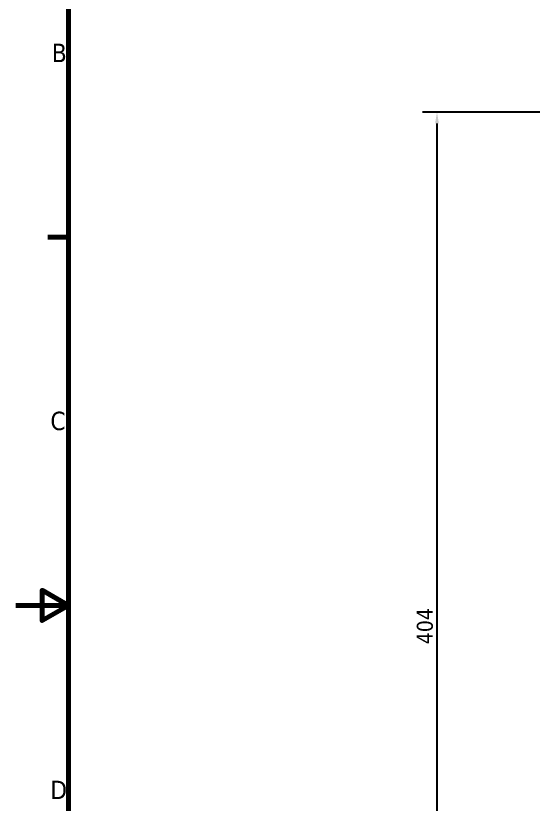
# Model space of a CAD drawing. Header units: millimetres. Extents: x 2121 to 4904, y 892 to 1933.
# Drawn here: x 2121.2 to 2324.2, y 1420.8 to 1730.3 of the extents above; entities that cross this region are included whole.
import ezdxf

# ---------------------------------------------------------------- set-up
doc = ezdxf.new("R2010")
doc.units = ezdxf.units.MM
doc.header["$LTSCALE"] = 1.8
doc.layers.add('경계(ISO)', color=7, linetype='Continuous', lineweight=70)
doc.layers.add('치수(ISO)', color=7, linetype='Continuous', lineweight=25)
doc.styles.add('주 문자 (ISO)', font='')
doc.styles.add('주 텍스트 (ISO)', font='')
doc.styles.get('주 문자 (ISO)').set_extended_font_data('Tahoma')
doc.styles.get('주 텍스트 (ISO)').set_extended_font_data('Tahoma')
doc.dimstyles.new('기본값 (ISO)', dxfattribs={"dimscale": 1.8, "dimtxt": 3.5, "dimasz": 2.5, "dimexe": 3.175, "dimexo": 0, "dimgap": 0.762, "dimtad": 1, "dimrnd": 1e-08, "dimzin": 0, "dimtxsty": '주 텍스트 (ISO)', "dimcen": 0.09, "dimdle": 10, "dimclrd": 256, "dimclre": 256, "dimclrt": 256, "dimazin": 0, "dimtfac": 1.001486, "dimtmove": 0, "dimatfit": 3, "dimfxl": 1, "dimtolj": 1, "dimtzin": 0, "dimlwd": -1, "dimlwe": -1, "dimarcsym": 0})

# ---------------------------------------------------------------- blocks, each defined once
blk = doc.blocks.new('경계 Default Border')
at = {"layer": '경계(ISO)'}
blk.add_line((10, 280), (6.1, 280), dxfattribs=at)
at = {"layer": '경계(ISO)', "flags": 128}
for points in [[(10, 10), (10, 410), (584, 410), (584, 10), (10, 10)], [(0, 210), (10, 210), (5, 212.89), (5, 207.11), (10, 210)]]:
    blk.add_lwpolyline(points, dxfattribs=at)
at = {"layer": '경계(ISO)', "char_height": 3.5, "attachment_point": 7, "style": '주 텍스트 (ISO)'}
for s, insert in [('B', (6.85, 313.25)), ('C', (6.57, 243.25)), ('D', (6.56, 173.19))]:
    blk.add_mtext(s, dxfattribs=dict(at, insert=insert))
blk = doc.blocks.new('*D768')
at = {"layer": 'Defpoints', "color": 0}
for p in [(2336.16, 1692.5), (2286.47, 1288.5), (2336.16, 1288.5)]:
    blk.add_point(p, dxfattribs=at)
at = {"layer": '치수(ISO)', "color": 7}
for p, q in [((2336.16, 1692.5), (2280.75, 1692.5)), ((2286.47, 1688), (2286.47, 1293)), ((2336.16, 1288.5), (2280.75, 1288.5))]:
    blk.add_line(p, q, dxfattribs=at)
for points in [[(2287.22, 1688), (2285.72, 1688), (2286.47, 1692.5)], [(2285.72, 1293), (2287.22, 1293), (2286.47, 1288.5)]]:
    blk.add_solid(points, dxfattribs=at)
at = {"layer": '치수(ISO)', "color": 7, "insert": (2278.54, 1483.59), "char_height": 6.3, "attachment_point": 1, "rotation": 90, "style": '주 문자 (ISO)'}
blk.add_mtext('\\A1;404', dxfattribs=at)

msp = doc.modelspace()

# ---------------------------------------------------------------- block references
at = {"color": 7, "xscale": 2.0655, "yscale": 2.0655, "zscale": 2.0655}
msp.add_blockref('경계 Default Border', (2121.178, 1065.062), dxfattribs=at)

# ---------------------------------------------------------------- dimensions: what is measured, and where the dimension line sits
at = {"layer": '치수(ISO)', "color": 7}
dim = msp.add_linear_dim(base=(2286.466, 1288.495), p1=(2336.162, 1692.495), p2=(2336.162, 1288.495), angle=90, dimstyle='기본값 (ISO)', override={"dimzin": 8, "dimdsep": 46, "dimtxsty": '주 문자 (ISO)', "dimclrd": 7, "dimclre": 7, "dimclrt": 7, "dimtofl": 0, "dimatfit": 1}, dxfattribs=at)
dim.commit()
dim.dimension.update_dxf_attribs({"geometry": '*D768', "text_midpoint": (2286.466, 1490.495), "dimtype": 160})

doc.saveas('drawing.dxf')
